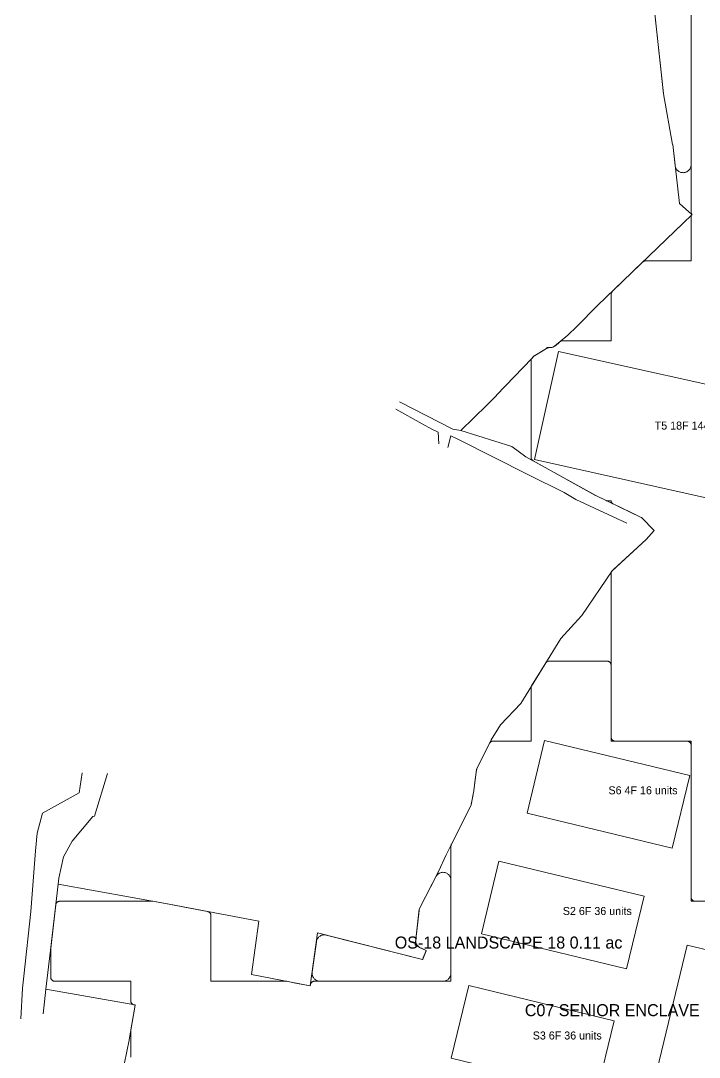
# Model space of a CAD drawing. Extents: x 32 to 940, y -21 to 684.
# Drawn here: x 32.5 to 202, y 151 to 410 of the extents above; entities that cross this region are included whole.
import ezdxf

# ---------------------------------------------------------------- set-up
doc = ezdxf.new("R2010")
doc.units = 0
for name, color, linetype, lineweight in [('BUILDING-APARTMENTS', 1, 'Continuous', 0), ('BUILDING-SENIOR', 6, 'Continuous', 0), ('GREEN-LANDSCAPE', 3, 'Continuous', 0), ('ROAD-EXISTING', 2, 'Continuous', 0), ('SITE-BOUNDARY', 7, 'Continuous', 0), ('TEXT-PLOT', 7, 'Continuous', 0), ('TEXT-ZONE', 7, 'Continuous', 0), ('ZONE-APARTMENTS', 1, 'Continuous', 0), ('ZONE-SENIOR', 6, 'Continuous', 0)]:
    doc.layers.add(name, color=color, linetype=linetype, lineweight=lineweight)

msp = doc.modelspace()

# ---------------------------------------------------------------- linework, layer by layer
at = {"layer": 'BUILDING-APARTMENTS'}
msp.add_lwpolyline([(214.92, 288.3), (160.88, 300.36), (166.91, 327.38), (220.95, 315.32)], close=True, dxfattribs=at)
at = {"layer": 'BUILDING-SENIOR'}
for points in [[(195.31, 203.25), (159.02, 212.03), (163.41, 230.17), (199.7, 221.39)], [(183.9, 173.09), (147.61, 181.86), (152, 200), (188.29, 191.23)], [(208.42, 138.35), (190.28, 142.74), (199.05, 179.02), (217.2, 174.64)], [(176.38, 141.98), (140.09, 150.76), (144.48, 168.9), (180.77, 160.13)]]:
    msp.add_lwpolyline(points, close=True, dxfattribs=at)
at = {"layer": 'GREEN-LANDSCAPE'}
msp.add_lwpolyline([(190.95, 411.73), (193.08, 391.83), (193.1, 391.69), (195.39, 379.11), (195.39, 379.09), (195.4, 379.09), (195.4, 379.08), (195.4, 379.07), (195.4, 379.06), (195.4, 379.05), (196.01, 373.8), (196.05, 373.61), (196.1, 373.42), (196.16, 373.24), (196.25, 373.06), (196.35, 372.89), (196.47, 372.74), (196.61, 372.6), (196.75, 372.47), (196.91, 372.35), (197.08, 372.26), (197.26, 372.17), (197.44, 372.11), (197.63, 372.07), (197.82, 372.04), (198.02, 372.03), (198.21, 372.04), (198.41, 372.07), (198.6, 372.12), (198.78, 372.19), (198.95, 372.27), (199.12, 372.37), (199.28, 372.49), (199.42, 372.62), (199.55, 372.77), (199.67, 372.93), (199.77, 373.09), (199.85, 373.27), (199.91, 373.45), (199.96, 373.64), (199.99, 373.84), (200, 374.03), (200, 469.21)], dxfattribs=at)
msp.add_lwpolyline([(105.31, 172.08), (105.31, 171.87), (105.33, 171.67), (105.37, 171.48), (105.44, 171.29), (105.52, 171.1), (105.62, 170.93), (105.73, 170.76), (105.86, 170.61), (106.01, 170.48), (106.17, 170.35), (106.34, 170.25), (106.52, 170.16), (106.71, 170.09), (106.91, 170.04), (107.1, 170.01), (107.31, 170), (138, 170), (138.2, 170.01), (138.39, 170.04), (138.58, 170.09), (138.77, 170.15), (138.94, 170.24), (139.11, 170.34), (139.27, 170.45), (139.41, 170.59), (139.55, 170.73), (139.66, 170.89), (139.76, 171.06), (139.85, 171.23), (139.91, 171.42), (139.96, 171.61), (139.99, 171.8), (140, 172), (140, 195.21), (139.99, 195.4), (139.96, 195.6), (139.91, 195.79), (139.85, 195.98), (139.76, 196.15), (139.66, 196.32), (139.54, 196.48), (139.41, 196.63), (139.26, 196.76), (139.1, 196.88), (138.93, 196.98), (138.75, 197.06), (138.56, 197.13), (138.37, 197.17), (138.18, 197.2), (137.98, 197.21), (137.78, 197.19), (137.59, 197.16), (137.4, 197.11), (137.21, 197.04), (137.03, 196.96), (136.87, 196.85), (136.71, 196.73), (136.56, 196.6), (136.43, 196.45), (136.32, 196.29), (136.22, 196.12), (132.23, 188.33), (132.15, 188.17), (132.09, 188), (132.05, 187.82), (132.02, 187.64), (131.2, 180.4), (131.19, 180.21), (131.19, 180.02), (131.22, 179.83), (131.26, 179.65), (131.32, 179.47), (131.39, 179.29), (131.49, 179.12), (131.59, 178.97), (131.72, 178.82), (131.85, 178.69), (132, 178.57), (132.16, 178.46), (132.33, 178.37), (133.78, 177.68), (133.8, 177.67), (133.81, 177.66), (133.81, 177.65), (133.8, 177.62), (132.94, 175.49), (132.93, 175.47), (132.92, 175.45), (132.91, 175.46), (132.88, 175.46), (108.85, 181.53), (108.66, 181.57), (108.46, 181.59), (108.26, 181.59), (108.07, 181.57), (107.87, 181.53), (107.68, 181.47), (107.5, 181.4), (107.33, 181.3), (107.16, 181.19), (107.01, 181.07), (106.87, 180.93), (106.75, 180.77), (106.64, 180.61), (106.55, 180.43), (106.47, 180.25), (106.42, 180.06), (106.38, 179.87), (105.32, 172.28)], close=True, dxfattribs=at)
at = {"layer": 'ROAD-EXISTING'}
for points in [[(140.46, 307.96), (127.15, 314.79)], [(126.22, 312.91), (132.79, 309.29)], [(132.79, 309.29), (135.26, 307.97)], [(135.26, 307.97), (136.84, 307.18)], [(136.84, 307.18), (136.98, 304.29)], [(139.25, 303.39), (139.96, 306.25)], [(139.96, 306.25), (141.9, 305.37)], [(142.49, 307.58), (140.47, 307.94)], [(141.9, 305.37), (159.39, 296.52)], [(159.39, 296.52), (168.28, 292.15)], [(168.28, 292.15), (171.17, 290.34)], [(171.17, 290.34), (183.94, 284.49)], [(47.08, 217.09), (47.83, 222.06)], [(54.17, 221.94), (50.95, 211.21)], [(37.98, 212.03), (47.08, 217.09)], [(36.58, 206.99), (37.98, 212.03)], [(50.52, 211.12), (45.32, 204.98)], [(50.95, 211.21), (50.52, 211.12)], [(36.2, 202.6), (36.58, 206.99)], [(45.32, 204.98), (43.17, 201.1)], [(35.02, 187.42), (36.2, 202.6)], [(43.17, 201.1), (42.04, 195.79)], [(42.04, 195.79), (41.87, 194.29)], [(33.29, 171.29), (35.02, 187.42)], [(32.96, 168.27), (33.29, 171.29)], [(32.5, 160.59), (32.96, 168.27)], [(38.81, 168.04), (38.44, 164.86)], [(38.44, 164.86), (38.11, 161.85)]]:
    msp.add_lwpolyline(points, dxfattribs=at)
at = {"layer": 'SITE-BOUNDARY'}
msp.add_lwpolyline([(190.94, 411.76), (193.09, 391.76), (195.39, 379.09), (195.4, 379.08), (195.4, 379.06), (197.12, 364.32), (200.22, 361.54), (200.23, 361.53), (200.22, 361.52), (176.63, 338.81), (171.49, 333.62), (171.48, 333.61), (171.47, 333.6), (169.2, 331.43), (169.19, 331.42), (169.18, 331.41), (165.91, 328.66), (165.9, 328.65), (165.9, 328.65), (165.88, 328.64), (165.21, 328.35), (165.19, 328.35), (165.18, 328.35), (164.75, 328.33), (164.73, 328.33), (164.72, 328.33), (164.42, 328.32), (164.4, 328.32), (164.4, 328.32), (164.08, 328.34), (163.9, 328.12), (163.9, 328.12), (163.9, 328.12), (163.89, 328.11), (160.74, 326.21), (160.25, 325.65), (160.24, 325.64), (160.23, 325.63), (151.4, 316.4), (151.39, 316.39), (151.38, 316.38), (148.95, 313.95), (148.95, 313.95), (142.5, 307.58), (155.21, 303.62), (155.23, 303.62), (155.24, 303.61), (158.72, 301.07), (176.16, 291.35), (187.54, 285.91), (187.56, 285.9), (187.57, 285.89), (190.77, 282.64), (190.78, 282.63), (190.77, 282.62), (188.8, 280.38), (188.8, 280.37), (188.79, 280.36), (180.24, 272.57), (172.66, 261.37), (172.65, 261.36), (172.65, 261.36), (172.64, 261.34), (167.48, 255.61), (157.43, 239.43), (157.43, 239.42), (157.43, 239.42), (157.42, 239.41), (152.34, 234.09), (150.07, 230.28), (146.41, 222.93), (145.7, 217.59), (145.7, 217.58), (145.7, 217.56), (145.09, 214.1), (145.09, 214.09), (145.08, 214.08), (138.77, 201.56), (136.89, 197.42), (136.88, 197.41), (136.87, 197.39), (132.06, 188.01), (131.04, 178.99), (133.8, 177.67), (133.81, 177.66), (133.81, 177.65), (132.93, 175.47), (132.92, 175.45), (132.91, 175.46), (106.69, 182.08), (104.85, 168.87), (104.85, 168.85), (104.83, 168.86), (90.14, 171.69), (90.13, 171.69), (90.13, 171.7), (92, 185.04), (69.57, 189.24), (41.87, 194.29), (39.97, 177.8), (39.96, 177.79), (39.96, 177.77), (38.79, 168.05), (61.05, 164.08), (61.07, 164.07), (61.07, 164.07), (61.07, 164.06), (59.6, 155.34), (59.59, 155.32), (59.59, 155.31), (57.84, 146.76)], dxfattribs=at)
at = {"layer": 'ZONE-APARTMENTS'}
msp.add_lwpolyline([(200, 474.42), (200, 362.17), (200, 362.08), (200.02, 361.99), (200.04, 361.9), (200.07, 361.81), (200.1, 361.73), (200.15, 361.65), (200.2, 361.57), (200.22, 361.54), (200.23, 361.53), (200.22, 361.53), (200.22, 361.52), (200.18, 361.47), (200.12, 361.38), (200.08, 361.29), (200.05, 361.19), (200.02, 361.1), (200.01, 361), (200, 360.9), (200, 350.02), (200, 350), (199.98, 350), (188.65, 350), (188.56, 350), (188.46, 349.98), (188.37, 349.96), (188.28, 349.93), (188.19, 349.89), (188.11, 349.84), (188.03, 349.78), (187.96, 349.72), (180.31, 342.35), (180.24, 342.28), (180.18, 342.2), (180.12, 342.11), (180.08, 342.02), (180.05, 341.93), (180.02, 341.83), (180.01, 341.73), (180, 341.63), (180, 330.02), (180, 330), (179.98, 330), (167.87, 330), (167.77, 330), (167.67, 329.98), (167.57, 329.96), (167.48, 329.92), (167.39, 329.88), (167.3, 329.83), (167.22, 329.76), (166.86, 329.46), (165.92, 328.67), (165.91, 328.66), (165.9, 328.65), (165.9, 328.65), (165.88, 328.64), (165.87, 328.64), (165.47, 328.46), (165.22, 328.36), (165.21, 328.35), (165.19, 328.35), (165.18, 328.35), (165.17, 328.35), (164.76, 328.33), (164.75, 328.33), (164.74, 328.33), (164.73, 328.33), (164.72, 328.33), (164.7, 328.33), (164.49, 328.32), (164.39, 328.32), (164.29, 328.3), (164.19, 328.27), (164.09, 328.23), (164, 328.18), (163.91, 328.13), (163.91, 328.13), (163.9, 328.12), (163.9, 328.12), (163.9, 328.12), (163.89, 328.11), (163.88, 328.11), (160.87, 326.29), (160.78, 326.24), (160.7, 326.17), (160.63, 326.1), (160.41, 325.84), (160.25, 325.65), (160.18, 325.57), (160.13, 325.49), (160.08, 325.4), (160.05, 325.3), (160.02, 325.2), (160.01, 325.1), (160, 325), (160, 300.95), (160, 300.85), (160.02, 300.75), (160.04, 300.66), (160.07, 300.57), (160.11, 300.48), (160.16, 300.4), (160.22, 300.32), (160.28, 300.25), (160.35, 300.18), (160.43, 300.12), (160.51, 300.07), (176.14, 291.36), (176.19, 291.33), (178.78, 290.1), (178.86, 290.06), (178.94, 290.04), (179.03, 290.02), (179.12, 290), (179.21, 290), (179.98, 290), (180, 290), (180, 290), (180.02, 289.91), (180.05, 289.81), (180.08, 289.72), (180.13, 289.64), (180.18, 289.56), (180.24, 289.48), (180.31, 289.41), (180.39, 289.35), (180.47, 289.29), (180.56, 289.25), (185.06, 287.09), (187.53, 285.91), (187.54, 285.91), (187.56, 285.9), (187.57, 285.89), (187.57, 285.88), (190.76, 282.65), (190.77, 282.64), (190.78, 282.63), (190.77, 282.62), (190.76, 282.61), (188.81, 280.39), (188.8, 280.38), (188.8, 280.37), (188.79, 280.36), (188.78, 280.35), (180.6, 272.89), (180.33, 272.65), (180.25, 272.56), (180.18, 272.47), (180.17, 272.46), (180.12, 272.37), (180.08, 272.29), (180.04, 272.19), (180.02, 272.1), (180, 272), (180, 271.9), (180, 231), (180, 230.9), (180.02, 230.8), (180.04, 230.71), (180.08, 230.62), (180.12, 230.53), (180.17, 230.44), (180.23, 230.37), (180.29, 230.29), (180.37, 230.23), (180.44, 230.17), (180.53, 230.12), (180.62, 230.08), (180.71, 230.04), (180.8, 230.02), (180.9, 230), (181, 230), (199.98, 230), (200, 230), (200, 229.98), (200, 191), (200, 190.9), (200.02, 190.8), (200.04, 190.71), (200.08, 190.62), (200.12, 190.53), (200.17, 190.44), (200.23, 190.37), (200.29, 190.29), (200.37, 190.23), (200.44, 190.17), (200.53, 190.12), (200.62, 190.08), (200.71, 190.04), (200.8, 190.02), (200.9, 190), (201, 190), (219, 190)], dxfattribs=at)
at = {"layer": 'ZONE-SENIOR'}
msp.add_lwpolyline([(219, 190), (200.02, 190), (200, 190), (200, 190.02), (200, 229), (200, 229.1), (199.98, 229.2), (199.96, 229.29), (199.92, 229.38), (199.88, 229.47), (199.83, 229.56), (199.77, 229.63), (199.71, 229.71), (199.63, 229.77), (199.56, 229.83), (199.47, 229.88), (199.38, 229.92), (199.29, 229.96), (199.2, 229.98), (199.1, 230), (199, 230), (180.02, 230), (180, 230), (180, 230.02), (180, 249), (180, 249.1), (179.98, 249.2), (179.96, 249.29), (179.92, 249.38), (179.88, 249.47), (179.83, 249.56), (179.77, 249.63), (179.71, 249.71), (179.63, 249.77), (179.56, 249.83), (179.47, 249.88), (179.38, 249.92), (179.29, 249.96), (179.2, 249.98), (179.1, 250), (179, 250), (164.55, 250), (164.45, 249.99), (164.35, 249.98), (164.25, 249.95), (164.16, 249.92), (164.07, 249.87), (163.98, 249.82), (163.9, 249.76), (163.83, 249.69), (163.76, 249.61), (163.71, 249.53), (160.15, 243.8), (160.11, 243.72), (160.07, 243.64), (160.04, 243.55), (160.02, 243.46), (160, 243.37), (160, 243.27), (160, 230.02), (160, 230), (159.98, 230), (150.55, 230), (150.45, 229.99), (150.35, 229.98), (150.25, 229.95), (150.16, 229.92), (150.07, 229.88), (149.98, 229.82), (149.9, 229.76), (149.83, 229.69), (149.76, 229.62), (149.7, 229.53), (149.65, 229.45), (146.49, 223.08), (146.44, 222.98), (146.41, 222.88), (146.39, 222.77), (146.07, 220.4), (145.7, 217.6), (145.7, 217.59), (145.7, 217.58), (145.7, 217.57), (145.7, 217.56), (145.69, 217.55), (145.09, 214.12), (145.09, 214.1), (145.09, 214.09), (145.08, 214.08), (145.08, 214.06), (142.95, 209.85), (140.11, 204.22), (140.07, 204.13), (140.04, 204.04), (140.02, 203.95), (140, 203.86), (140, 203.76), (140, 170.02), (140, 170), (139.98, 170), (105.88, 170), (105.78, 170), (105.69, 169.98), (105.6, 169.96), (105.51, 169.93), (105.42, 169.89), (105.34, 169.84), (105.26, 169.78), (105.19, 169.72), (105.12, 169.65), (105.06, 169.58), (105.01, 169.5), (104.97, 169.41), (104.93, 169.32), (104.91, 169.23), (104.89, 169.14), (104.89, 169.11), (104.85, 168.88), (104.85, 168.87), (104.85, 168.85), (104.83, 168.86), (104.82, 168.86), (100.74, 169.64), (98.99, 169.98), (98.89, 170), (98.8, 170), (80.02, 170), (80, 170), (80, 170.02), (80, 186.46), (80, 186.55), (79.98, 186.65), (79.96, 186.75), (79.92, 186.84), (79.88, 186.93), (79.83, 187.02), (79.77, 187.09), (79.7, 187.17), (79.63, 187.23), (79.55, 187.29), (79.46, 187.34), (79.37, 187.38), (79.28, 187.42), (79.18, 187.44), (73.44, 188.51), (69.57, 189.24), (69.56, 189.24), (65.49, 189.98), (65.41, 190), (65.32, 190), (42.26, 190), (42.17, 190), (42.07, 189.98), (41.98, 189.96), (41.89, 189.93), (41.8, 189.88), (41.71, 189.84), (41.64, 189.78), (41.56, 189.71), (41.5, 189.64), (41.44, 189.56), (41.39, 189.48), (41.35, 189.39), (41.31, 189.3), (41.29, 189.21), (41.27, 189.11), (40.69, 184.11), (40.01, 178.15), (40, 178.03), (40, 171), (40, 170.9), (40.02, 170.8), (40.04, 170.71), (40.08, 170.62), (40.12, 170.53), (40.17, 170.44), (40.23, 170.37), (40.29, 170.29), (40.37, 170.23), (40.44, 170.17), (40.53, 170.12), (40.62, 170.08), (40.71, 170.04), (40.8, 170.02), (40.9, 170), (41, 170), (59.98, 170), (60, 170), (60, 169.98), (60, 165.1), (60, 165), (60.02, 164.91), (60.04, 164.81), (60.08, 164.72), (60.12, 164.63), (60.17, 164.54), (60.23, 164.46), (60.3, 164.39), (60.38, 164.32), (60.46, 164.26), (60.54, 164.21), (60.63, 164.17), (60.73, 164.14), (60.82, 164.12), (61.04, 164.08), (61.05, 164.08), (61.07, 164.07), (61.07, 164.07), (61.07, 164.06), (61.06, 164.05), (60.01, 157.82), (60, 157.73), (60, 157.65), (60, 151)], dxfattribs=at)

# ---------------------------------------------------------------- texts
at = {"layer": 'TEXT-PLOT'}
for s, p in [('T5 18F 144 units', (190.91, 307.84)), ('S6 4F 16 units', (179.36, 216.71)), ('S2 6F 36 units', (167.95, 186.55)), ('S3 6F 36 units', (160.43, 155.44))]:
    msp.add_text(s, height=2, dxfattribs=at).set_placement(p)
at = {"layer": 'TEXT-ZONE'}
for s, p in [('OS-18 LANDSCAPE 18 0.11 ac', (125.96, 178.17)), ('C07 SENIOR ENCLAVE · PHASE 2 3.29 ac', (158.46, 161.27))]:
    msp.add_text(s, height=3, dxfattribs=at).set_placement(p)

doc.saveas('drawing.dxf')
